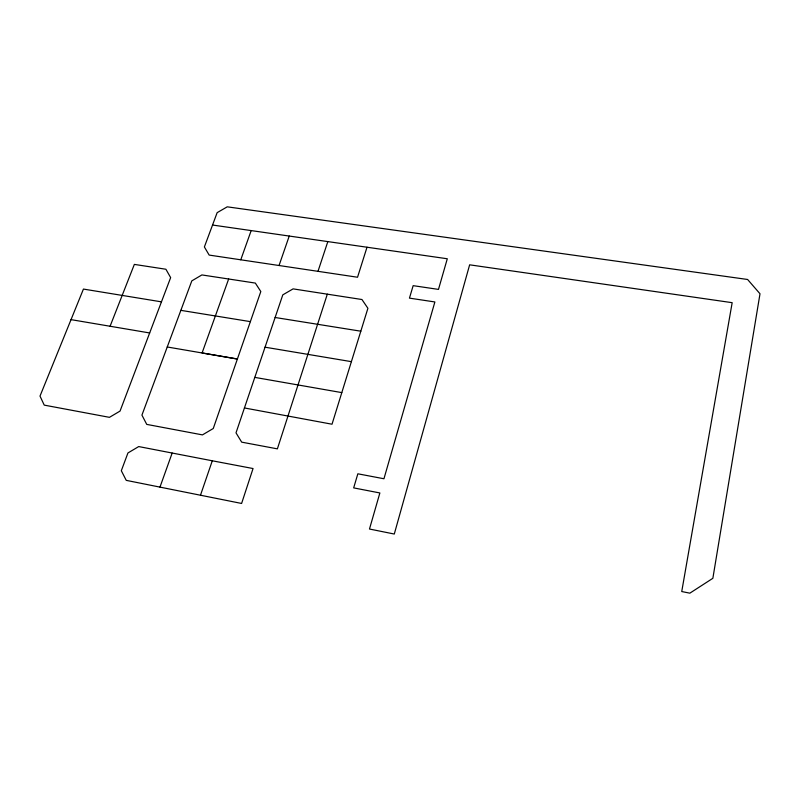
<?xml version="1.0" encoding="UTF-8"?>
<svg xmlns="http://www.w3.org/2000/svg" width="800" height="800" viewBox="0 0 800 800"><rect width="100%" height="100%" fill="white"/><g stroke="black" fill="none" stroke-linecap="round" stroke-linejoin="round"><path stroke-width="1.2" d="M244.43 407.96L282.8 294.86L293.1 288.88L361.95 299.52L367.91 308.29L332.02 424.22L244.43 407.96L236.01 432.85L241.69 442.15L277.38 448.86L327.32 294.16M367.01 247.22L357.54 277.24L209.16 255.08L204.38 246.95L217.15 212.66L227.24 206.83L747.6 279.48L760 293.77L712.86 578.3L689.85 593.17L681.74 591.54L732.17 302.68L469.64 264.82L394.29 534.04L369.48 529.03L379.87 492.96L353.67 487.89L357.85 473.8L383.95 478.76L434.88 301.96L409.45 298.13L413.16 285.66L438.48 289.4L447.3 258.76L212.54 225.03M317.99 271.31L327.83 241.59M200.48 495.22L212.29 460.79L253.05 468.54L241.6 503.46L126.24 480.36L121.32 470.73L127.94 452.96L138.72 446.57L212.29 460.79M279.06 265.47L289.24 236.03M240.78 259.77L251.18 230.58M159.97 487.11L172.16 453.06M228.66 279L201.89 274.93L191.81 280.88L141.93 415.12L146.74 424.39L202.46 434.89L213.26 428.51L260.82 291.53L255.34 283.08L228.66 279L202.08 352.97L237.42 359.02L167.22 346.98M110.08 326.25L134.35 264.4L165.9 269.24L170.65 277.61L120.04 411.09L109.45 417.34L44.23 405.12L40 396.09L83.44 289.07L161.47 301.85M360.83 331.2L275.12 317.49M180.84 310.35L250.38 321.63M265.04 347.19L351.38 361.65M71.03 319.63L149.67 332.96M254.8 377.38L341.79 392.61"/></g></svg>
